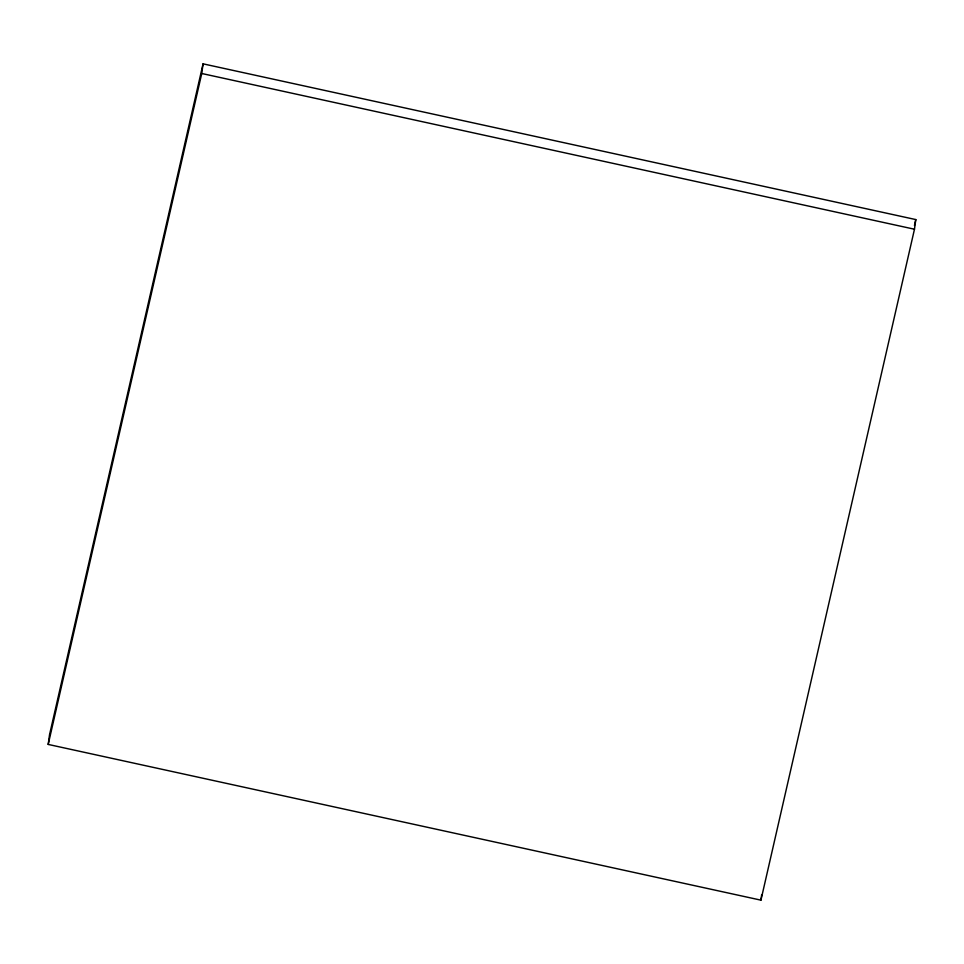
<?xml version="1.0" encoding="UTF-8"?>
<svg xmlns="http://www.w3.org/2000/svg" width="964" height="964" viewBox="0 0 964 964"><rect width="100%" height="100%" fill="white"/><g stroke="black" fill="none" stroke-linecap="round" stroke-linejoin="round"><path stroke-width="1.45" d="M48.2 744.425L49.526 734.773L203.067 63.841L915.8 219.575L914.475 229.227L760.933 900.159L48.2 744.425L201.741 73.493L203.067 63.841M760.933 900.159L761.693 894.64M914.45 225.456L915.8 219.575M201.741 73.493L914.475 229.227"/></g></svg>
